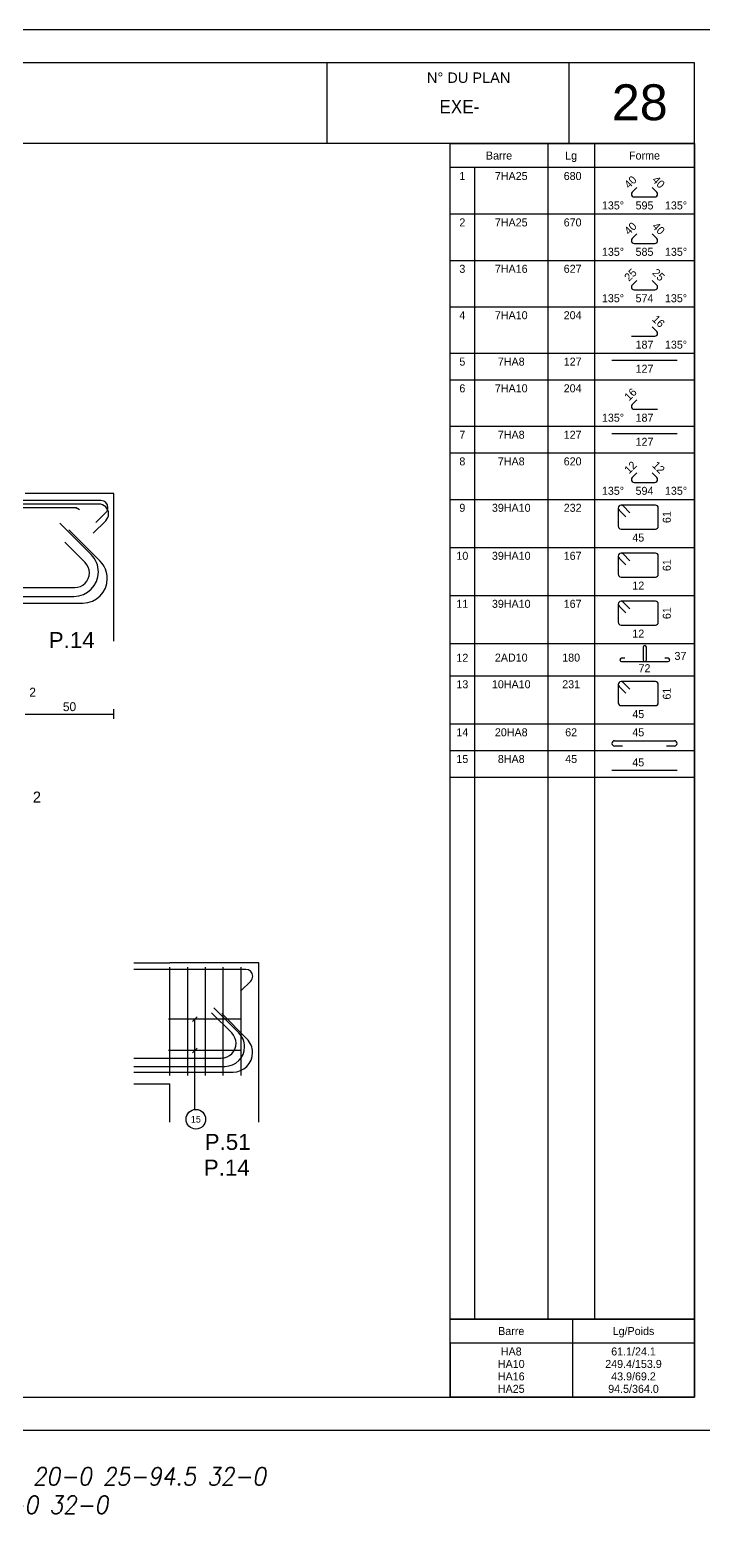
# Model space of a CAD drawing. Extents: x -12912 to 27386, y 1818 to 8189.
# Drawn here: x 20033 to 20412, y 3135 to 3971 of the extents above; entities that cross this region are included whole.
import ezdxf
from ezdxf.enums import TextEntityAlignment as Align

# ---------------------------------------------------------------- set-up
doc = ezdxf.new("R2010")
doc.units = 0
doc.header["$MEASUREMENT"] = 0
doc.layers.get('0').update_dxf_attribs({"linetype": 'CONTINUOUS'})
for name, color, linetype in [('1', 7, 'CONTINUOUS'), ('173', 7, 'CONTINUOUS'), ('5', 7, 'CONTINUOUS'), ('6', 7, 'CONTINUOUS'), ('7', 7, 'CONTINUOUS'), ('GO-CARTOUCHE', 7, 'CONTINUOUS'), ('GO-TEXTE', 9, 'CONTINUOUS'), ('PYC-HACHURE', 7, 'CONTINUOUS'), ('STR_TXT', 102, 'CONTINUOUS')]:
    doc.layers.add(name, color=color, linetype=linetype)
doc.styles.add('ARIAL', font='ARIAL.TTF')
doc.styles.add('Tableau', font='romans.shx', dxfattribs={"width": 0.9, "oblique": 10})
doc.styles.add('TEXTEBA', font='ARIAL.TTF')

# ---------------------------------------------------------------- blocks, each defined once
blk = doc.blocks.new('Smallsp')
at = {"layer": 'STR_TXT', "linetype": 'Continuous'}
for points in [[(0, 15), (0, -15)], [(-30, 0), (40, 0)]]:
    blk.add_lwpolyline(points, dxfattribs=at)
at = {"layer": 'STR_TXT', "linetype": 'Continuous', "style": 'Tableau', "oblique": 10, "width": 0.9}
for s, p in [('HA', (-23.6, 1.89)), ('AD', (-22.2, -13.94))]:
    blk.add_text(s, height=10, dxfattribs=at).set_placement(p)
for tag, p in [('SPAD', (1.4, 1.89)), ('SPHA', (1.4, -14.11))]:
    blk.add_attdef(tag, p, '', height=10, dxfattribs=at)

msp = doc.modelspace()

# ---------------------------------------------------------------- linework, layer by layer
at = {"layer": '1', "color": 1}
for points in [[(20067.856, 3675.38), (20050.178, 3693.057)], [(20072.856, 3671.63), (20055.178, 3689.307)], [(20064.402, 3670.976), (20053.088, 3682.29)], [(20066.833, 3665.107), (20066.833, 3665.107)], [(20071.883, 3665.657), (20071.883, 3665.657)], [(20076.883, 3661.907), (20076.883, 3661.907)], [(19502.733, 3656.807), (20058.533, 3656.807)], [(19503.133, 3651.907), (20058.133, 3651.907)], [(19498.133, 3648.157), (20063.133, 3648.157)], [(20146.851, 3406.448), (20135.537, 3417.762)], [(20150.86, 3406.407), (20136.718, 3420.549)], [(20155.36, 3403.157), (20141.218, 3417.299)], [(20149.282, 3400.579), (20149.282, 3400.579)], [(20091.723, 3392.279), (20140.982, 3392.279)], [(20154.082, 3398.629), (20154.082, 3398.629)], [(20158.582, 3395.379), (20158.582, 3395.379)], [(20091.723, 3387.629), (20143.082, 3387.629)], [(20091.723, 3384.379), (20147.582, 3384.379)]]:
    msp.add_lwpolyline(points, dxfattribs=at)
for centre, radius, start, end in [((20058.133, 3665.657), 13.75, 0, 45), ((20058.533, 3665.107), 8.3, 0, 45), ((20063.133, 3661.907), 13.75, 0, 45), ((20058.133, 3665.657), 13.75, 270, 0), ((20058.533, 3665.107), 8.3, 270, 0), ((20063.133, 3661.907), 13.75, 270, 0), ((20140.982, 3400.579), 8.3, 270, 0), ((20140.982, 3400.579), 8.3, 0, 45), ((20143.082, 3398.629), 11, 0, 45), ((20147.582, 3395.379), 11, 0, 45), ((20143.082, 3398.629), 11, 270, 0), ((20147.582, 3395.379), 11, 270, 0)]:
    msp.add_arc(centre, radius, start, end, dxfattribs=at)
at = {"layer": '173', "color": 173}
for p, q in [((20151.527, 3414.168), (20111.307, 3414.168)), ((20151.527, 3396.478), (20111.307, 3396.478))]:
    msp.add_line(p, q, dxfattribs=at)
for points in [[(20269.675, 3906.498), (20407.175, 3906.498), (20407.175, 3245.562), (20269.675, 3245.562), (20269.675, 3906.498)], [(20269.675, 3245.562), (20407.175, 3245.562), (20407.175, 3201.562), (20269.675, 3201.562), (20269.675, 3245.562)]]:
    msp.add_lwpolyline(points, close=True, dxfattribs=at)
for points in [[(20324.675, 3906.498), (20324.675, 3245.562)], [(20350.8, 3906.498), (20350.8, 3245.562)], [(20407.175, 3892.998), (20269.675, 3892.998)], [(20283.425, 3892.998), (20283.425, 3245.562)], [(20371.612, 3878.025), (20371.612, 3878.025)], [(20374.678, 3881.739), (20372.071, 3879.132)], [(20373.178, 3876.459), (20384.797, 3876.459)], [(20385.904, 3879.132), (20383.296, 3881.739)], [(20386.362, 3878.025), (20386.362, 3878.025)], [(20269.675, 3866.906), (20407.175, 3866.906)], [(20371.612, 3851.932), (20371.612, 3851.932)], [(20374.678, 3855.647), (20372.071, 3853.039)], [(20385.904, 3853.039), (20383.296, 3855.647)], [(20386.362, 3851.932), (20386.362, 3851.932)], [(20373.178, 3850.367), (20384.797, 3850.367)], [(20269.675, 3840.814), (20407.175, 3840.814)], [(20371.612, 3825.84), (20371.612, 3825.84)], [(20374.678, 3829.554), (20372.071, 3826.947)], [(20385.904, 3826.947), (20383.296, 3829.554)], [(20386.362, 3825.84), (20386.362, 3825.84)], [(20373.178, 3824.274), (20384.797, 3824.274)], [(20269.675, 3814.721), (20407.175, 3814.721)], [(20385.904, 3800.855), (20383.296, 3803.462)], [(20371.612, 3798.182), (20384.797, 3798.182)], [(20386.362, 3799.748), (20386.362, 3799.748)], [(20269.675, 3788.629), (20407.175, 3788.629)], [(20360.665, 3784.629), (20397.309, 3784.629)], [(20269.675, 3773.629), (20407.175, 3773.629)], [(20374.678, 3762.37), (20372.071, 3759.762)], [(20371.612, 3758.655), (20371.612, 3758.655)], [(20373.178, 3757.09), (20386.362, 3757.09)], [(20269.675, 3747.537), (20407.175, 3747.537)], [(20360.665, 3743.537), (20397.309, 3743.537)], [(20269.675, 3732.537), (20407.175, 3732.537)], [(20371.612, 3717.563), (20371.612, 3717.563)], [(20374.678, 3721.278), (20372.071, 3718.67)], [(20385.904, 3718.67), (20383.296, 3721.278)], [(20386.362, 3717.563), (20386.362, 3717.563)], [(20373.178, 3715.998), (20384.797, 3715.998)], [(20073.333, 3705.757), (19487.933, 3705.757)], [(20077.233, 3701.857), (20077.233, 3701.857)], [(20269.675, 3706.445), (20407.175, 3706.445)], [(20364.212, 3701.575), (20364.212, 3691.315)], [(20364.212, 3701.575), (20364.212, 3701.575)], [(20364.687, 3700.429), (20368.505, 3696.611)], [(20365.832, 3703.195), (20365.832, 3703.195)], [(20385.142, 3703.195), (20365.832, 3703.195)], [(20370.796, 3698.902), (20366.978, 3702.72)], [(20386.762, 3691.315), (20386.762, 3701.575)], [(20070.434, 3693.442), (20076.091, 3699.099)], [(20365.832, 3689.695), (20385.142, 3689.695)], [(20269.675, 3679.445), (20407.175, 3679.445)], [(20365.832, 3676.195), (20365.832, 3676.195)], [(20385.142, 3676.195), (20365.832, 3676.195)], [(20370.796, 3671.902), (20366.978, 3675.72)], [(20364.212, 3674.575), (20364.212, 3664.315)], [(20364.212, 3674.575), (20364.212, 3674.575)], [(20364.687, 3673.429), (20368.505, 3669.611)], [(20386.762, 3664.315), (20386.762, 3674.575)], [(20365.832, 3662.695), (20385.142, 3662.695)], [(20269.675, 3652.445), (20407.175, 3652.445)], [(20364.212, 3647.575), (20364.212, 3637.315)], [(20364.212, 3647.575), (20364.212, 3647.575)], [(20364.687, 3646.429), (20368.505, 3642.611)], [(20365.832, 3649.195), (20365.832, 3649.195)], [(20385.142, 3649.195), (20365.832, 3649.195)], [(20370.796, 3644.902), (20366.978, 3648.72)], [(20386.762, 3637.315), (20386.762, 3647.575)], [(20365.832, 3635.695), (20385.142, 3635.695)], [(20269.675, 3625.445), (20407.175, 3625.445)], [(20269.675, 3625.445), (20407.175, 3625.445)], [(20269.675, 3625.445), (20407.175, 3625.445)], [(20269.675, 3625.445), (20407.175, 3625.445)], [(20269.675, 3625.445), (20407.175, 3625.445)], [(20269.675, 3625.445), (20407.175, 3625.445)], [(20367.873, 3617.07), (20366.1, 3617.07)], [(20378.227, 3623.272), (20378.227, 3616.133)], [(20380.1, 3616.133), (20380.1, 3623.272)], [(20392.227, 3617.07), (20390.455, 3617.07)], [(20365.164, 3616.133), (20365.164, 3616.133)], [(20366.1, 3615.196), (20379.164, 3615.196)], [(20379.164, 3615.196), (20392.227, 3615.196)], [(20393.164, 3616.133), (20393.164, 3616.133)], [(20269.675, 3607.215), (20407.175, 3607.215)], [(20269.675, 3607.215), (20407.175, 3607.215)], [(20269.675, 3607.215), (20407.175, 3607.215)], [(20364.212, 3602.345), (20364.212, 3592.085)], [(20364.212, 3602.345), (20364.212, 3602.345)], [(20364.687, 3601.199), (20368.505, 3597.381)], [(20365.832, 3603.965), (20365.832, 3603.965)], [(20385.142, 3603.965), (20365.832, 3603.965)], [(20370.796, 3599.672), (20366.978, 3603.49)], [(20386.762, 3592.085), (20386.762, 3602.345)], [(20365.832, 3590.465), (20385.142, 3590.465)], [(20269.675, 3580.215), (20407.175, 3580.215)], [(20269.675, 3580.215), (20407.175, 3580.215)], [(20269.675, 3580.215), (20407.175, 3580.215)], [(20269.675, 3580.215), (20407.175, 3580.215)], [(20269.675, 3580.215), (20407.175, 3580.215)], [(20269.675, 3580.215), (20407.175, 3580.215)], [(20269.675, 3580.215), (20407.175, 3580.215)], [(20269.675, 3580.215), (20407.175, 3580.215)], [(20269.675, 3580.215), (20407.175, 3580.215)], [(20269.675, 3580.215), (20407.175, 3580.215)], [(20360.665, 3569.215), (20360.665, 3569.215)], [(20362.165, 3570.715), (20395.809, 3570.715)], [(20366.665, 3567.715), (20362.165, 3567.715)], [(20395.809, 3567.715), (20391.309, 3567.715)], [(20397.309, 3569.215), (20397.309, 3569.215)], [(20269.675, 3565.215), (20407.175, 3565.215)], [(20269.675, 3550.215), (20407.175, 3550.215)], [(20269.675, 3550.215), (20407.175, 3550.215)], [(20360.665, 3554.215), (20397.309, 3554.215)], [(20154.782, 3442.179), (20091.723, 3442.179)], [(20112.082, 3382.579), (20112.082, 3443.379)], [(20122.082, 3382.579), (20122.082, 3443.379)], [(20132.082, 3382.579), (20132.082, 3443.379)], [(20142.082, 3382.579), (20142.082, 3443.379)], [(20152.082, 3382.579), (20152.082, 3443.379)], [(20151.883, 3429.865), (20157.54, 3435.521)], [(20158.682, 3438.279), (20158.682, 3438.279)], [(20338.425, 3245.562), (20338.425, 3201.562)], [(20407.175, 3232.062), (20269.675, 3232.062)], [(20269.675, 3232.062), (20269.675, 3201.562)]]:
    msp.add_lwpolyline(points, dxfattribs=at)
for centre, radius, start, end in [((20373.178, 3878.025), 1.566, 135, 180), ((20373.178, 3878.025), 1.566, 180, 270), ((20384.797, 3878.025), 1.566, 270, 0), ((20384.797, 3878.025), 1.566, 0, 45), ((20373.178, 3851.932), 1.566, 135, 180), ((20373.178, 3851.932), 1.566, 180, 270), ((20384.797, 3851.932), 1.566, 270, 0), ((20384.797, 3851.932), 1.566, 0, 45), ((20373.178, 3825.84), 1.566, 135, 180), ((20373.178, 3825.84), 1.566, 180, 270), ((20384.797, 3825.84), 1.566, 270, 0), ((20384.797, 3825.84), 1.566, 0, 45), ((20384.797, 3799.748), 1.566, 0, 45), ((20384.797, 3799.748), 1.566, 270, 0), ((20373.178, 3758.655), 1.566, 135, 180), ((20373.178, 3758.655), 1.566, 180, 270), ((20373.178, 3717.563), 1.566, 135, 180), ((20373.178, 3717.563), 1.566, 180, 270), ((20384.797, 3717.563), 1.566, 270, 0), ((20384.797, 3717.563), 1.566, 0, 45), ((20073.333, 3701.857), 3.9, 0, 90), ((20073.333, 3701.857), 3.9, 315, 0), ((20365.832, 3701.575), 1.62, 90, 180), ((20365.832, 3701.575), 1.62, 180, 225), ((20365.832, 3701.575), 1.62, 45, 90), ((20385.142, 3701.575), 1.62, 0, 90), ((20365.832, 3691.315), 1.62, 180, 270), ((20385.142, 3691.315), 1.62, 270, 0), ((20365.832, 3674.575), 1.62, 90, 180), ((20365.832, 3674.575), 1.62, 45, 90), ((20385.142, 3674.575), 1.62, 0, 90), ((20365.832, 3674.575), 1.62, 180, 225), ((20365.832, 3664.315), 1.62, 180, 270), ((20385.142, 3664.315), 1.62, 270, 0), ((20365.832, 3647.575), 1.62, 90, 180), ((20365.832, 3647.575), 1.62, 180, 225), ((20365.832, 3647.575), 1.62, 45, 90), ((20385.142, 3647.575), 1.62, 0, 90), ((20365.832, 3637.315), 1.62, 180, 270), ((20385.142, 3637.315), 1.62, 270, 0), ((20366.1, 3616.133), 0.937, 90, 180), ((20379.164, 3623.272), 0.937, 90, 180), ((20379.164, 3623.272), 0.937, 0, 90), ((20392.227, 3616.133), 0.937, 0, 90), ((20366.1, 3616.133), 0.937, 180, 270), ((20379.164, 3616.133), 0.937, 180, 270), ((20379.164, 3616.133), 0.937, 270, 0), ((20392.227, 3616.133), 0.937, 270, 0), ((20365.832, 3602.345), 1.62, 90, 180), ((20365.832, 3602.345), 1.62, 180, 225), ((20365.832, 3602.345), 1.62, 45, 90), ((20385.142, 3602.345), 1.62, 0, 90), ((20365.832, 3592.085), 1.62, 180, 270), ((20385.142, 3592.085), 1.62, 270, 0), ((20362.165, 3569.215), 1.5, 90, 180), ((20362.165, 3569.215), 1.5, 180, 270), ((20395.809, 3569.215), 1.5, 0, 90), ((20395.809, 3569.215), 1.5, 270, 0), ((20154.782, 3438.279), 3.9, 0, 90), ((20154.782, 3438.279), 3.9, 315, 0)]:
    msp.add_arc(centre, radius, start, end, dxfattribs=at)
at = {"layer": '5', "color": 5}
for points in [[(20072.133, 3703.807), (19893.785, 3703.807)], [(20059.311, 3701.657), (19936.954, 3701.657)], [(20061.297, 3700.511), (20059.311, 3701.657)], [(20068.951, 3687.347), (20076.022, 3694.418)], [(20077.633, 3698.307), (20077.633, 3698.307)], [(20030.633, 3585.74), (20080.633, 3585.74)], [(20080.633, 3582.99), (20080.633, 3588.49)], [(20155.782, 3434.529), (20155.782, 3434.529)]]:
    msp.add_lwpolyline(points, dxfattribs=at)
for start, end in [(0, 90), (315, 0)]:
    msp.add_arc((20072.133, 3698.307), 5.5, start, end, dxfattribs=at)
msp.add_point((20059.311, 3701.657), dxfattribs=at)
at = {"layer": '6', "color": 6}
for points in [[(20127.41, 3415.478), (20124.759, 3412.827)], [(20126.085, 3363.371), (20126.085, 3414.168)], [(20127.41, 3397.804), (20124.759, 3395.153)]]:
    msp.add_lwpolyline(points, dxfattribs=at)
msp.add_circle((20126.692, 3357.905), 5.5, dxfattribs=at)
at = {"layer": '7', "color": 7}
for points in [[(20080.633, 3709.657), (20030.633, 3709.657)], [(20080.633, 3709.657), (20055.633, 3709.657)], [(20080.633, 3626.657), (20080.633, 3709.657)], [(20080.633, 3626.657), (20080.633, 3641.657)], [(20091.723, 3445.879), (20112.082, 3445.879)], [(20162.082, 3445.879), (20112.082, 3445.879)], [(20162.082, 3445.879), (20137.082, 3445.879)], [(20162.082, 3356.295), (20162.082, 3445.879)], [(20091.723, 3377.879), (20112.082, 3377.879)], [(20112.082, 3356.295), (20112.082, 3377.879)], [(20162.082, 3356.295), (20162.082, 3377.879)]]:
    msp.add_lwpolyline(points, dxfattribs=at)
at = {"layer": 'GO-CARTOUCHE', "linetype": 'Continuous'}
for points in [[(20425.733, 3183.004), (20425.733, 3970.504), (19312.097, 3970.504), (19312.097, 3183.004)], [(20407.175, 3201.562), (20407.175, 3951.945), (19330.656, 3951.945), (19330.656, 3201.562)]]:
    msp.add_lwpolyline(points, close=True, dxfattribs=at)
at = {"layer": 'GO-TEXTE', "color": 7}
for points in [[(20200.371, 3951.945), (20200.371, 3906.498)], [(20336.431, 3951.945), (20336.431, 3906.498)], [(20407.175, 3906.498), (19330.656, 3906.498)]]:
    msp.add_lwpolyline(points, dxfattribs=at)

# ---------------------------------------------------------------- block references
at = {"layer": 'STR_TXT', "linetype": 'Continuous'}
msp.add_blockref('Smallsp', (19731.966, 3150.21), dxfattribs=at).add_auto_attribs({'SPHA': '6-0 8-0 10-3.6 12-0 14-0 16-0 20-0 25-0 32-0 ', 'SPAD': '6-0 8-77.18 10-272.4 12-0 14-0 16-43.89 20-0 25-94.5 32-0 '})

# ---------------------------------------------------------------- texts
at = {"style": 'ARIAL'}
for s, p in [('P.14', (20043.964, 3631.807)), ('P.51', (20131.647, 3349.653)), ('P.14', (20131.16, 3335.199))]:
    msp.add_text(s, height=8.9847, dxfattribs=at).set_placement(p, align=Align.TOP_LEFT)
at = {"layer": '173', "color": 173}
for s, p in [('Barre', (20297.175, 3899.748)), ('Lg', (20337.737, 3899.748)), ('Forme', (20378.987, 3899.748)), ('Barre', (20304.05, 3238.812)), ('Lg/Poids', (20372.8, 3238.812))]:
    msp.add_text(s, height=4.5, dxfattribs=at).set_placement(p, align=Align.MIDDLE_CENTER)
for s, p in [('1', (20276.55, 3890.498)), ('7HA25', (20304.05, 3890.498)), (' 680', (20337.737, 3890.498)), ('595', (20378.987, 3873.959)), ('2', (20276.55, 3864.406)), ('7HA25', (20304.05, 3864.406)), (' 670', (20337.737, 3864.406)), ('585', (20378.987, 3847.867)), ('3', (20276.55, 3838.314)), ('7HA16', (20304.05, 3838.314)), (' 627', (20337.737, 3838.314)), ('574', (20378.987, 3821.774)), ('4', (20276.55, 3812.221)), ('7HA10', (20304.05, 3812.221)), (' 204', (20337.737, 3812.221)), ('187', (20378.987, 3795.682)), ('5', (20276.55, 3786.129)), ('7HA8', (20304.05, 3786.129)), (' 127', (20337.737, 3786.129)), ('127', (20378.987, 3782.129)), ('6', (20276.55, 3771.129)), ('7HA10', (20304.05, 3771.129)), (' 204', (20337.737, 3771.129)), ('187', (20378.987, 3754.59)), ('7', (20276.55, 3745.037)), ('7HA8', (20304.05, 3745.037)), (' 127', (20337.737, 3745.037)), ('127', (20378.987, 3741.037)), ('8', (20276.55, 3730.037)), ('7HA8', (20304.05, 3730.037)), (' 620', (20337.737, 3730.037)), ('594', (20378.987, 3713.498)), ('9', (20276.55, 3703.945)), ('39HA10', (20304.05, 3703.945)), (' 232', (20337.737, 3703.945)), ('45', (20375.487, 3687.195)), ('10', (20276.55, 3676.945)), ('39HA10', (20304.05, 3676.945)), (' 167', (20337.737, 3676.945)), ('12', (20375.487, 3660.195)), ('11', (20276.55, 3649.945)), ('39HA10', (20304.05, 3649.945)), (' 167', (20337.737, 3649.945)), ('12', (20375.487, 3633.195)), ('12', (20276.55, 3619.606)), ('2AD10', (20304.05, 3619.715)), ('180', (20337.737, 3619.715)), ('37', (20399.195, 3620.652)), ('72', (20378.987, 3613.737)), ('13', (20276.55, 3604.715)), ('10HA10', (20304.05, 3604.715)), ('231', (20337.737, 3604.715)), ('45', (20375.487, 3587.965)), ('14', (20276.55, 3577.715)), ('20HA8', (20304.05, 3577.715)), ('62', (20337.737, 3577.715)), ('45', (20375.487, 3577.715)), ('15', (20276.55, 3562.715)), ('8HA8', (20304.05, 3562.715)), ('45', (20337.737, 3562.715)), ('45', (20375.487, 3560.801)), ('HA8', (20304.05, 3229.562)), ('61.1/24.1', (20372.8, 3229.562)), ('HA10', (20304.05, 3222.562)), ('249.4/153.9', (20372.8, 3222.562)), ('HA16', (20304.05, 3215.562)), ('HA25', (20304.05, 3208.562)), ('94.5/364.0', (20372.8, 3208.562)), ('43.9/69.2', (20372.8, 3215.562))]:
    msp.add_text(s, height=4.5, dxfattribs=at).set_placement(p, align=Align.TOP_CENTER)
for s, p in [('40', (20370.303, 3880.899)), ('40', (20370.303, 3854.807)), ('25', (20370.303, 3828.715)), ('16', (20370.303, 3761.53)), ('12', (20370.303, 3720.438))]:
    msp.add_text(s, height=4.5, rotation=45, dxfattribs=at).set_placement(p)
for s, p in [('40', (20387.671, 3880.899)), ('40', (20387.671, 3854.807)), ('25', (20387.671, 3828.715)), ('16', (20387.671, 3802.622)), ('12', (20387.671, 3720.438))]:
    msp.add_text(s, height=4.5, rotation=315, dxfattribs=at).set_placement(p, align=Align.RIGHT)
for p in [(20367.487, 3873.959), (20367.487, 3847.867), (20367.487, 3821.774), (20367.487, 3754.59), (20367.487, 3713.498)]:
    msp.add_text('135°', height=4.5, dxfattribs=at).set_placement(p, align=Align.TOP_RIGHT)
for p in [(20390.487, 3873.959), (20390.487, 3847.867), (20390.487, 3821.774), (20390.487, 3795.682), (20390.487, 3713.498)]:
    msp.add_text('135°', height=4.5, dxfattribs=at).set_placement(p, align=Align.TOP_LEFT)
for p in [(20389.262, 3696.445), (20389.262, 3669.445), (20389.262, 3642.445), (20389.262, 3597.215)]:
    msp.add_text('61', height=4.5, rotation=90, dxfattribs=at).set_placement(p, align=Align.TOP_CENTER)
at = {"layer": '5', "color": 5}
msp.add_text('50', height=5, dxfattribs=at).set_placement((20055.633, 3587.372), align=Align.CENTER)
at = {"layer": '5', "color": 5, "insert": (20034.893, 3598.023), "char_height": 5, "attachment_point": 5}
msp.add_mtext('2', dxfattribs=at)
at = {"layer": '6', "color": 6}
msp.add_text('15', height=3.75, dxfattribs=at).set_placement((20126.692, 3357.905), align=Align.MIDDLE_CENTER)
at = {"layer": 'GO-CARTOUCHE', "color": 2, "style": 'TEXTEBA'}
msp.add_text('28', height=20.1986, dxfattribs=at).set_placement((20360.65, 3919.597))
at = {"layer": 'GO-CARTOUCHE', "color": 2, "style": 'TEXTEBA', "width": 0.9}
msp.add_text('EXE-', height=7.6364, dxfattribs=at).set_placement((20274.874, 3923.43), align=Align.CENTER)
at = {"layer": 'GO-TEXTE', "style": 'TEXTEBA'}
msp.add_text('N° DU PLAN', height=5.8564, dxfattribs=at).set_placement((20280.098, 3940.602), align=Align.CENTER)
at = {"layer": 'PYC-HACHURE'}
msp.add_text('2', height=6.222, dxfattribs=at).set_placement((20037.301, 3535.901), align=Align.CENTER)

doc.saveas('drawing.dxf')
